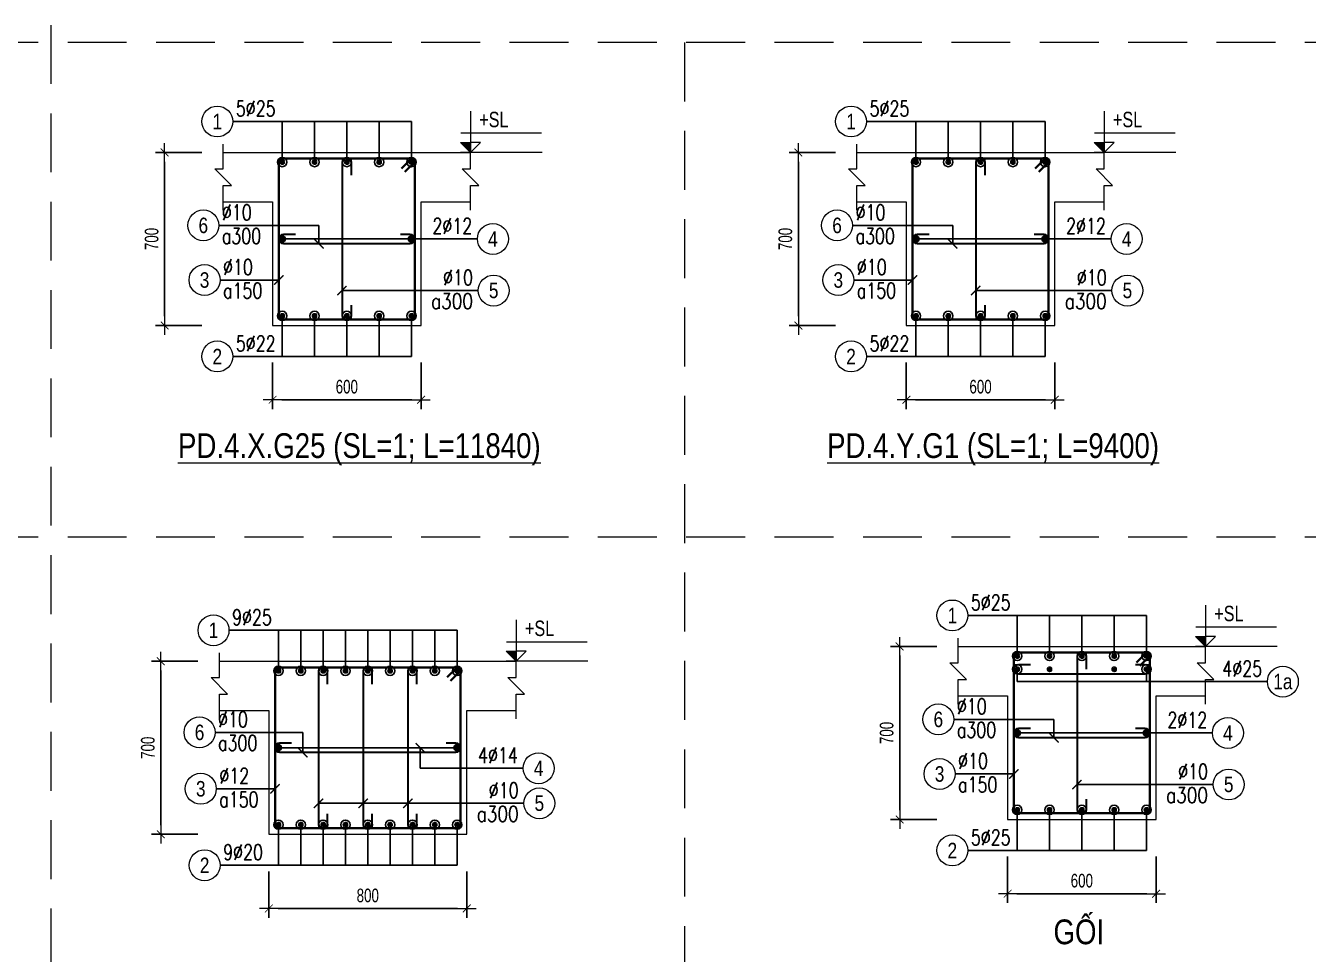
# Model space of a CAD drawing. Header units: millimetres. Extents: x 0 to 264070, y -218202 to 27271.
# Drawn here: x 230135 to 235320, y -211888 to -208133 of the extents above; entities that cross this region are included whole.
import ezdxf
from ezdxf.enums import TextEntityAlignment as Align

# ---------------------------------------------------------------- set-up
doc = ezdxf.new("R2010")
doc.units = ezdxf.units.MM
doc.header["$PDMODE"] = 3
doc.linetypes.add('HIDDEN2', pattern=[4.7625, 3.175, -1.5875])
doc.layers.get('0').update_dxf_attribs({"lineweight": 20})
doc.layers.get('Defpoints').update_dxf_attribs({"color": 151, "lineweight": 9})
for name, color, linetype, lineweight in [('NDC_S_ANNO', 7, 'Continuous', 20), ('NDC_S_CONTINUOUS', 3, 'Continuous', 20), ('NDC_S_DIM', 1, 'Continuous', 15), ('NDC_S_HIDDEN', 8, 'HIDDEN2', 13), ('NDC_S_REBAR', 4, 'Continuous', 35), ('NDC_S_STIRRUP', 4, 'Continuous', 40), ('NDC_S_TEXT SYMBOL', 7, 'Continuous', 20), ('NDC_S_THIN LINE', 8, 'Continuous', 9), ('NDC_S_VN TEXT', 7, 'Continuous', 20)]:
    doc.layers.add(name, color=color, linetype=linetype, lineweight=lineweight)
doc.styles.add('ARIAL', font='arial.ttf', dxfattribs={"width": 0.8})
doc.styles.add('NDC_ANNO', font='', dxfattribs={"width": 0.8})
doc.styles.add('NDC_DIM', font='', dxfattribs={"width": 0.75})
doc.styles.add('NDC_EN TXT', font='romans.shx', dxfattribs={"width": 0.8})
doc.styles.get('NDC_ANNO').set_extended_font_data('Dotum')
doc.styles.get('NDC_DIM').set_extended_font_data('Dotum')
doc.dimstyles.new('NDC_dim_25', dxfattribs={"dimscale": 25, "dimtxt": 2.2, "dimasz": 1.5, "dimexe": 1.5, "dimexo": 2.5, "dimgap": 1, "dimtad": 1, "dimdec": 0, "dimzin": 0, "dimdsep": 46, "dimtxsty": 'NDC_DIM', "dimblk": 'DIMMARK', "dimcen": 0.09, "dimdle": 1.2, "dimclrd": 1, "dimclre": 1, "dimclrt": 3, "dimadec": 0, "dimazin": 0, "dimtfac": 1, "dimtdec": 0, "dimtix": 1, "dimtofl": 0, "dimtmove": 0, "dimatfit": 3, "dimfxl": 6, "dimfxlon": 1, "dimtolj": 1, "dimtzin": 0, "dimarcsym": 0})

# ---------------------------------------------------------------- blocks, each defined once
blk = doc.blocks.new('kata_block_TD')
at = {"color": 6, "linetype": 'ByBlock', "lineweight": -2, "style": 'ARIAL', "width": 0.8}
blk.add_attdef('SECTDET2', text='', height=5, dxfattribs=at).set_placement((0, 7.97), align=Align.CENTER)
at = {"color": 0, "linetype": 'ByBlock', "lineweight": -2, "style": 'ARIAL', "width": 0.8}
blk.add_attdef('SECTDET1', text='', height=5, dxfattribs=at).set_placement((0, 1.47), align=Align.CENTER)
at = {"color": 3, "lineweight": 25, "style": 'ARIAL', "width": 0.8}
blk.add_attdef('SSCALE', text='', height=2.5, dxfattribs=at).set_placement((0, -4), align=Align.CENTER)
blk = doc.blocks.new('kata_block_CT')
at = {"layer": 'NDC_S_ANNO'}
blk.add_hatch(color=3, dxfattribs=at).paths.add_polyline_path([(0, 1.6), (-1.61, 1.6), (0, 0)])
at = {"layer": 'NDC_S_ANNO', "ltscale": 50}
h = blk.add_hatch(dxfattribs=at)
h.set_pattern_fill('ANSI31', color=256, scale=1.406, style=0)
h.paths.add_polyline_path([(0, 1.6), (0, 0), (1.61, 1.6)])
for p, q in [((-1.59, 3.14), (11.47, 3.14)), ((11.56, 0), (-1.64, 0))]:
    blk.add_line(p, q, dxfattribs=at)
for points in [[(0, 6.69), (0, 0)], [(0, 0), (-1.61, 1.6), (0, 1.6)], [(0, 0), (1.61, 1.6), (0, 1.6)]]:
    blk.add_lwpolyline(points, dxfattribs=at)
at = {"layer": 'NDC_S_ANNO', "color": 8, "ltscale": 50}
blk.add_lwpolyline([(0, 0), (-1.61, 1.6), (0, 1.6)], dxfattribs=at)
at = {"layer": 'NDC_S_TEXT SYMBOL', "color": 3, "style": 'NDC_ANNO', "width": 0.8}
blk.add_attdef('CT', (1.41, 4.07), '', height=2.5, dxfattribs=at)
blk = doc.blocks.new('DIMMARK')
at = {"layer": 'NDC_S_DIM', "color": 1}
blk.add_line((-1.5, 0), (1, 0), dxfattribs=at)
at = {"layer": 'NDC_S_DIM', "color": 2, "const_width": 0.1}
blk.add_lwpolyline([(-0.42, -0.42), (0.42, 0.42)], dxfattribs=at)
blk = doc.blocks.new('*D743')
at = {"layer": 'Defpoints', "color": 0, "transparency": 16777216}
for p in [(231133.5, -209346), (231733.5, -209346), (231733.5, -209646)]:
    blk.add_point(p, dxfattribs=at)
at = {"layer": 'NDC_S_DIM', "color": 1, "lineweight": -2, "transparency": 16777216}
for p, q in [((231133.5, -209496), (231133.5, -209683.5)), ((231733.5, -209496), (231733.5, -209683.5)), ((231171, -209646), (231696, -209646))]:
    blk.add_line(p, q, dxfattribs=at)
at = {"layer": 'NDC_S_DIM', "color": 1, "lineweight": -2, "transparency": 16777216, "xscale": 37.5, "yscale": 37.5, "zscale": 37.5, "rotation": 180}
blk.add_blockref('DIMMARK', (231133.5, -209646), dxfattribs=at)
at = {"layer": 'NDC_S_DIM', "color": 1, "lineweight": -2, "transparency": 16777216, "xscale": 37.5, "yscale": 37.5, "zscale": 37.5}
blk.add_blockref('DIMMARK', (231733.5, -209646), dxfattribs=at)
at = {"layer": 'NDC_S_DIM', "color": 3, "transparency": 16777216, "insert": (231433.5, -209593.5), "char_height": 55, "attachment_point": 5, "style": 'NDC_DIM'}
blk.add_mtext('\\A1;600', dxfattribs=at)
blk = doc.blocks.new('*D744')
at = {"layer": 'Defpoints', "color": 0, "transparency": 16777216}
for p in [(231203.2, -208646), (230697.2, -209346), (231203.2, -209346)]:
    blk.add_point(p, dxfattribs=at)
at = {"layer": 'NDC_S_DIM', "color": 1, "lineweight": -2, "transparency": 16777216}
for p, q in [((230847.2, -208646), (230659.7, -208646)), ((230697.2, -208683.5), (230697.2, -209308.5)), ((230847.2, -209346), (230659.7, -209346))]:
    blk.add_line(p, q, dxfattribs=at)
at = {"layer": 'NDC_S_DIM', "color": 1, "lineweight": -2, "transparency": 16777216, "xscale": 37.5, "yscale": 37.5, "zscale": 37.5}
for p, rotation in [((230697.2, -208646), 90), ((230697.2, -209346), 270)]:
    blk.add_blockref('DIMMARK', p, dxfattribs=dict(at, rotation=rotation))
at = {"layer": 'NDC_S_DIM', "color": 3, "transparency": 16777216, "insert": (230644.7, -208996), "char_height": 55, "attachment_point": 5, "rotation": 90, "style": 'NDC_DIM'}
blk.add_mtext('\\A1;700', dxfattribs=at)
blk = doc.blocks.new('kata_block_THEP')
at = {"layer": 'NDC_S_REBAR', "color": 0}
for p, q in [((-0.5, 0), (0.5, 0)), ((-0.35, 0.35), (0.35, -0.35)), ((0.35, 0.35), (-0.35, -0.35)), ((0, 0.5), (0, -0.5))]:
    blk.add_line(p, q, dxfattribs=at)
at = {"layer": 'NDC_S_REBAR', "color": 0, "const_width": 0.0833}
blk.add_lwpolyline([(-0.5, 0, 1), (0.5, 0, 1), (-0.5, 0, 1)], format="xyb", dxfattribs=at)
blk = doc.blocks.new('*U240')
blk.add_circle((-2.5, 0), 2.5)
at = {"layer": 'NDC_S_VN TEXT', "color": 3, "style": 'NDC_EN TXT', "width": 0.75}
blk.add_attdef('DK1', (0.5, 0.85), '', height=2.5, dxfattribs=at)
at = {"layer": 'NDC_S_VN TEXT', "color": 7, "style": 'ARIAL', "width": 0.8}
blk.add_attdef('SH2', text='', height=2.5, dxfattribs=at).set_placement((-2.5, 0), align=Align.MIDDLE)
blk = doc.blocks.new('*U241')
blk.add_circle((-2.5, 0), 2.5)
at = {"layer": 'NDC_S_VN TEXT', "color": 3, "style": 'NDC_EN TXT', "width": 0.75}
for tag, p in [('DK1', (0.5, 0.85)), ('KC1', (0.5, -2.97))]:
    blk.add_attdef(tag, p, '', height=2.5, dxfattribs=at)
at = {"layer": 'NDC_S_VN TEXT', "color": 7, "style": 'ARIAL', "width": 0.8}
blk.add_attdef('SH2', text='', height=2.5, dxfattribs=at).set_placement((-2.5, 0), align=Align.MIDDLE)
blk = doc.blocks.new('*U239')
blk.add_circle((2.5, 0), 2.5)
at = {"layer": 'NDC_S_VN TEXT', "color": 3, "style": 'NDC_EN TXT', "width": 0.75}
blk.add_attdef('DK2', text='', height=2.5, dxfattribs=at).set_placement((-0.85, 0.85), align=Align.RIGHT)
at = {"layer": 'NDC_S_VN TEXT', "color": 7, "style": 'ARIAL', "width": 0.8}
blk.add_attdef('SH3', text='', height=2.5, dxfattribs=at).set_placement((2.5, 0), align=Align.MIDDLE)
blk = doc.blocks.new('*U321')
blk.add_circle((2.5, 0), 2.5)
at = {"layer": 'NDC_S_VN TEXT', "color": 3, "style": 'NDC_EN TXT'}
for tag, width, p in [('DK2', 0.75, (-0.85, 0.85)), ('KC2', 0.8, (-0.85, -2.97))]:
    blk.add_attdef(tag, text='', height=2.5, dxfattribs=dict(at, width=width)).set_placement(p, align=Align.RIGHT)
at = {"layer": 'NDC_S_VN TEXT', "color": 7, "style": 'ARIAL', "width": 0.8}
blk.add_attdef('SH3', text='', height=2.5, dxfattribs=at).set_placement((2.5, 0), align=Align.MIDDLE)
blk = doc.blocks.new('*D745')
at = {"layer": 'Defpoints', "color": 0, "transparency": 16777216}
for p in [(233695, -209346), (234295, -209346), (234295, -209646)]:
    blk.add_point(p, dxfattribs=at)
at = {"layer": 'NDC_S_DIM', "color": 1, "lineweight": -2, "transparency": 16777216}
for p, q in [((233695, -209496), (233695, -209683.5)), ((234295, -209496), (234295, -209683.5)), ((233732.5, -209646), (234257.5, -209646))]:
    blk.add_line(p, q, dxfattribs=at)
at = {"layer": 'NDC_S_DIM', "color": 1, "lineweight": -2, "transparency": 16777216, "xscale": 37.5, "yscale": 37.5, "zscale": 37.5, "rotation": 180}
blk.add_blockref('DIMMARK', (233695, -209646), dxfattribs=at)
at = {"layer": 'NDC_S_DIM', "color": 1, "lineweight": -2, "transparency": 16777216, "xscale": 37.5, "yscale": 37.5, "zscale": 37.5}
blk.add_blockref('DIMMARK', (234295, -209646), dxfattribs=at)
at = {"layer": 'NDC_S_DIM', "color": 3, "transparency": 16777216, "insert": (233995, -209593.5), "char_height": 55, "attachment_point": 5, "style": 'NDC_DIM'}
blk.add_mtext('\\A1;600', dxfattribs=at)
blk = doc.blocks.new('*D746')
at = {"layer": 'Defpoints', "color": 0, "transparency": 16777216}
for p in [(233764.7, -208646), (233258.7, -209346), (233764.7, -209346)]:
    blk.add_point(p, dxfattribs=at)
at = {"layer": 'NDC_S_DIM', "color": 1, "lineweight": -2, "transparency": 16777216}
for p, q in [((233408.7, -208646), (233221.2, -208646)), ((233258.7, -208683.5), (233258.7, -209308.5)), ((233408.7, -209346), (233221.2, -209346))]:
    blk.add_line(p, q, dxfattribs=at)
at = {"layer": 'NDC_S_DIM', "color": 1, "lineweight": -2, "transparency": 16777216, "xscale": 37.5, "yscale": 37.5, "zscale": 37.5}
for p, rotation in [((233258.7, -208646), 90), ((233258.7, -209346), 270)]:
    blk.add_blockref('DIMMARK', p, dxfattribs=dict(at, rotation=rotation))
at = {"layer": 'NDC_S_DIM', "color": 3, "transparency": 16777216, "insert": (233206.2, -208996), "char_height": 55, "attachment_point": 5, "rotation": 90, "style": 'NDC_DIM'}
blk.add_mtext('\\A1;700', dxfattribs=at)
blk = doc.blocks.new('*D796')
at = {"layer": 'Defpoints', "color": 0, "transparency": 16777216}
for p in [(231118.2, -211403.1), (231918.2, -211403.1), (231918.2, -211703.1)]:
    blk.add_point(p, dxfattribs=at)
at = {"layer": 'NDC_S_DIM', "color": 1, "lineweight": -2, "transparency": 16777216}
for p, q in [((231118.2, -211553.1), (231118.2, -211740.6)), ((231918.2, -211553.1), (231918.2, -211740.6)), ((231155.7, -211703.1), (231880.7, -211703.1))]:
    blk.add_line(p, q, dxfattribs=at)
at = {"layer": 'NDC_S_DIM', "color": 1, "lineweight": -2, "transparency": 16777216, "xscale": 37.5, "yscale": 37.5, "zscale": 37.5, "rotation": 180}
blk.add_blockref('DIMMARK', (231118.2, -211703.1), dxfattribs=at)
at = {"layer": 'NDC_S_DIM', "color": 1, "lineweight": -2, "transparency": 16777216, "xscale": 37.5, "yscale": 37.5, "zscale": 37.5}
blk.add_blockref('DIMMARK', (231918.2, -211703.1), dxfattribs=at)
at = {"layer": 'NDC_S_DIM', "color": 3, "transparency": 16777216, "insert": (231518.2, -211650.6), "char_height": 55, "attachment_point": 5, "style": 'NDC_DIM'}
blk.add_mtext('\\A1;800', dxfattribs=at)
blk = doc.blocks.new('*D797')
at = {"layer": 'Defpoints', "color": 0, "transparency": 16777216}
for p in [(231187.8, -210703.1), (230681.8, -211403.1), (231187.8, -211403.1)]:
    blk.add_point(p, dxfattribs=at)
at = {"layer": 'NDC_S_DIM', "color": 1, "lineweight": -2, "transparency": 16777216}
for p, q in [((230831.8, -210703.1), (230644.3, -210703.1)), ((230681.8, -210740.6), (230681.8, -211365.6)), ((230831.8, -211403.1), (230644.3, -211403.1))]:
    blk.add_line(p, q, dxfattribs=at)
at = {"layer": 'NDC_S_DIM', "color": 1, "lineweight": -2, "transparency": 16777216, "xscale": 37.5, "yscale": 37.5, "zscale": 37.5}
for p, rotation in [((230681.8, -210703.1), 90), ((230681.8, -211403.1), 270)]:
    blk.add_blockref('DIMMARK', p, dxfattribs=dict(at, rotation=rotation))
at = {"layer": 'NDC_S_DIM', "color": 3, "transparency": 16777216, "insert": (230629.3, -211053.1), "char_height": 55, "attachment_point": 5, "rotation": 90, "style": 'NDC_DIM'}
blk.add_mtext('\\A1;700', dxfattribs=at)
blk = doc.blocks.new('*D798')
at = {"layer": 'Defpoints', "color": 0, "transparency": 16777216}
for p in [(234104.4, -211343.2), (234704.4, -211343.2), (234704.4, -211643.2)]:
    blk.add_point(p, dxfattribs=at)
at = {"layer": 'NDC_S_DIM', "color": 1, "lineweight": -2, "transparency": 16777216}
for p, q in [((234104.4, -211493.2), (234104.4, -211680.7)), ((234704.4, -211493.2), (234704.4, -211680.7)), ((234141.9, -211643.2), (234666.9, -211643.2))]:
    blk.add_line(p, q, dxfattribs=at)
at = {"layer": 'NDC_S_DIM', "color": 1, "lineweight": -2, "transparency": 16777216, "xscale": 37.5, "yscale": 37.5, "zscale": 37.5, "rotation": 180}
blk.add_blockref('DIMMARK', (234104.4, -211643.2), dxfattribs=at)
at = {"layer": 'NDC_S_DIM', "color": 1, "lineweight": -2, "transparency": 16777216, "xscale": 37.5, "yscale": 37.5, "zscale": 37.5}
blk.add_blockref('DIMMARK', (234704.4, -211643.2), dxfattribs=at)
at = {"layer": 'NDC_S_DIM', "color": 3, "transparency": 16777216, "insert": (234404.4, -211590.7), "char_height": 55, "attachment_point": 5, "style": 'NDC_DIM'}
blk.add_mtext('\\A1;600', dxfattribs=at)
blk = doc.blocks.new('*D799')
at = {"layer": 'Defpoints', "color": 0, "transparency": 16777216}
for p in [(234174.1, -210643.2), (233668.1, -211343.2), (234174.1, -211343.2)]:
    blk.add_point(p, dxfattribs=at)
at = {"layer": 'NDC_S_DIM', "color": 1, "lineweight": -2, "transparency": 16777216}
for p, q in [((233818.1, -210643.2), (233630.6, -210643.2)), ((233668.1, -210680.7), (233668.1, -211305.7)), ((233818.1, -211343.2), (233630.6, -211343.2))]:
    blk.add_line(p, q, dxfattribs=at)
at = {"layer": 'NDC_S_DIM', "color": 1, "lineweight": -2, "transparency": 16777216, "xscale": 37.5, "yscale": 37.5, "zscale": 37.5}
for p, rotation in [((233668.1, -210643.2), 90), ((233668.1, -211343.2), 270)]:
    blk.add_blockref('DIMMARK', p, dxfattribs=dict(at, rotation=rotation))
at = {"layer": 'NDC_S_DIM', "color": 3, "transparency": 16777216, "insert": (233615.6, -210993.2), "char_height": 55, "attachment_point": 5, "rotation": 90, "style": 'NDC_DIM'}
blk.add_mtext('\\A1;700', dxfattribs=at)

msp = doc.modelspace()

# ---------------------------------------------------------------- linework, layer by layer
at = {"layer": 'NDC_S_CONTINUOUS'}
for points in [[(230933.5, -208646), (231133.5, -208646), (231133.5, -208646), (231733.5, -208646), (231733.5, -208646), (231933.5, -208646)], [(233495, -208646), (233695, -208646), (233695, -208646), (234295, -208646), (234295, -208646), (234495, -208646)], [(230933.5, -208846), (231133.5, -208846), (231133.5, -209346), (231733.5, -209346), (231733.5, -208846), (231933.5, -208846)], [(233495, -208846), (233695, -208846), (233695, -209346), (234295, -209346), (234295, -208846), (234495, -208846)], [(233904.4, -210643.2), (234104.4, -210643.2), (234104.4, -210643.2), (234704.4, -210643.2), (234704.4, -210643.2), (234904.4, -210643.2)], [(230918.2, -210703.1), (231118.2, -210703.1), (231118.2, -210703.1), (231918.2, -210703.1), (231918.2, -210703.1), (232118.2, -210703.1)], [(233904.4, -210843.2), (234104.4, -210843.2), (234104.4, -211343.2), (234704.4, -211343.2), (234704.4, -210843.2), (234904.4, -210843.2)], [(230918.2, -210903.1), (231118.2, -210903.1), (231118.2, -211403.1), (231918.2, -211403.1), (231918.2, -210903.1), (232118.2, -210903.1)]]:
    msp.add_lwpolyline(points, dxfattribs=at)
at = {"layer": 'NDC_S_DIM'}
for centre in [(234143.4, -210735.7), (234665.4, -210735.7)]:
    msp.add_circle(centre, 18.8, dxfattribs=at)
at = {"layer": 'NDC_S_HIDDEN', "ltscale": 75}
for p, q in [((230237.4, -204202), (230237.4, -218202)), ((243045, -208202), (225114.4, -208202)), ((232798.9, -208202), (232798.9, -214202)), ((243045, -210202), (225114.4, -210202))]:
    msp.add_line(p, q, dxfattribs=at)
at = {"layer": 'NDC_S_REBAR'}
for points in [[(231451.9, -208738.4), (231451.9, -208689.5, 1), (231415, -208689.5), (231415, -209302.6, 1), (231451.9, -209302.6), (231451.9, -209263.3, -0.414214)], [(234013.4, -208738.4), (234013.4, -208689.5, 1), (233976.5, -208689.5), (233976.5, -209302.6, 1), (234013.4, -209302.6), (234013.4, -209263.3, -0.414214)], [(231225.9, -208977.6), (231177, -208977.6, 1), (231177, -209014.5), (231690.1, -209014.5, 1), (231690.1, -208977.6), (231650.8, -208977.6, -0.414214)], [(233787.4, -208977.6), (233738.5, -208977.6, 1), (233738.5, -209014.5), (234251.6, -209014.5, 1), (234251.6, -208977.6), (234212.3, -208977.6, -0.414214)], [(234422.8, -210735.6), (234422.8, -210686.6, 1), (234385.9, -210686.6), (234385.9, -211299.8, 1), (234422.8, -211299.8), (234422.8, -211260.5, -0.414214)], [(231356, -210795.4), (231356, -210746.5, 1), (231319.1, -210746.5), (231319.1, -211359.6, 1), (231356, -211359.6), (231356, -211320.4, -0.414214)], [(231536.5, -210795.4), (231536.5, -210746.5, 1), (231499.6, -210746.5), (231499.6, -211359.6, 1), (231536.5, -211359.6), (231536.5, -211320.4, -0.414214)], [(231717, -210795.4), (231717, -210746.5, 1), (231680.1, -210746.5), (231680.1, -211359.6, 1), (231717, -211359.6), (231717, -211320.4, -0.414214)], [(234196.8, -210717.3), (234147.9, -210717.3, 1), (234147.9, -210754.1), (234661, -210754.1, 1), (234661, -210717.3), (234621.7, -210717.3, -0.414214)], [(234196.8, -210974.8), (234147.9, -210974.8, 1), (234147.9, -211011.6), (234661, -211011.6, 1), (234661, -210974.8), (234621.7, -210974.8, -0.414214)], [(231210.5, -211034.6), (231161.6, -211034.6, 1), (231161.6, -211071.5), (231874.7, -211071.5, 1), (231874.7, -211034.6), (231835.5, -211034.6, -0.414214)]]:
    msp.add_lwpolyline(points, format="xyb", dxfattribs=at)
at = {"layer": 'NDC_S_STIRRUP'}
for points in [[(231654.5, -208711), (231694.5, -208671, -0.414214), (231708.5, -208685), (231708.5, -209307, -0.414214), (231694.5, -209321), (231172.5, -209321, -0.414214), (231158.5, -209307), (231158.5, -208685, -0.414214), (231172.5, -208671), (231694.5, -208671, -0.414214), (231708.5, -208685), (231668.5, -208725)], [(234216, -208711), (234256, -208671, -0.414214), (234270, -208685), (234270, -209307, -0.414214), (234256, -209321), (233734, -209321, -0.414214), (233720, -209307), (233720, -208685, -0.414214), (233734, -208671), (234256, -208671, -0.414214), (234270, -208685), (234230, -208725)], [(234625.4, -210708.2), (234665.4, -210668.2, -0.414214), (234679.4, -210682.2), (234679.4, -211304.2, -0.414214), (234665.4, -211318.2), (234143.4, -211318.2, -0.414214), (234129.4, -211304.2), (234129.4, -210682.2, -0.414214), (234143.4, -210668.2), (234665.4, -210668.2, -0.414214), (234679.4, -210682.2), (234639.4, -210722.2)], [(231839.2, -210768.1), (231879.2, -210728.1, -0.414214), (231893.2, -210742.1), (231893.2, -211364.1, -0.414214), (231879.2, -211378.1), (231157.2, -211378.1, -0.414214), (231143.2, -211364.1), (231143.2, -210742.1, -0.414214), (231157.2, -210728.1), (231879.2, -210728.1, -0.414214), (231893.2, -210742.1), (231853.2, -210782.1)]]:
    msp.add_lwpolyline(points, format="xyb", dxfattribs=at)
at = {"layer": 'NDC_S_THIN LINE'}
for points in [[(230933.5, -208879.4), (230933.5, -208779.4), (230966.9, -208779.4), (230900.2, -208712.7), (230933.5, -208712.7), (230933.5, -208612.7)], [(231933.5, -208879.4), (231933.5, -208779.4), (231966.9, -208779.4), (231900.2, -208712.7), (231933.5, -208712.7), (231933.5, -208612.7)], [(233495, -208879.4), (233495, -208779.4), (233528.4, -208779.4), (233461.7, -208712.7), (233495, -208712.7), (233495, -208612.7)], [(234495, -208879.4), (234495, -208779.4), (234528.4, -208779.4), (234461.7, -208712.7), (234495, -208712.7), (234495, -208612.7)], [(233904.4, -210876.6), (233904.4, -210776.6), (233937.8, -210776.6), (233871.1, -210709.9), (233904.4, -210709.9), (233904.4, -210609.9)], [(234904.4, -210876.6), (234904.4, -210776.6), (234937.8, -210776.6), (234871.1, -210709.9), (234904.4, -210709.9), (234904.4, -210609.9)], [(230918.2, -210936.4), (230918.2, -210836.4), (230951.5, -210836.4), (230884.8, -210769.7), (230918.2, -210769.7), (230918.2, -210669.7)], [(232118.2, -210936.4), (232118.2, -210836.4), (232151.5, -210836.4), (232084.8, -210769.7), (232118.2, -210769.7), (232118.2, -210669.7)]]:
    msp.add_lwpolyline(points, dxfattribs=at)

# ---------------------------------------------------------------- block references
at = {"layer": 'NDC_S_REBAR', "color": 3, "xscale": 22, "yscale": 22, "zscale": 22}
for p in [(231172.5, -208685), (233734, -208685), (231172.5, -208996), (233734, -208996), (231172.5, -209307), (233734, -209307)]:
    msp.add_blockref('kata_block_THEP', p, dxfattribs=at)
at = {"layer": 'NDC_S_REBAR', "xscale": 22, "yscale": 22, "zscale": 22}
for p in [(231303, -208685), (231433.5, -208685), (231564, -208685), (231694.5, -208685), (233864.5, -208685), (233995, -208685), (234125.5, -208685), (234256, -208685), (231694.5, -208996), (234256, -208996), (231303, -209307), (231433.5, -209307), (231564, -209307), (231694.5, -209307), (233864.5, -209307), (233995, -209307), (234125.5, -209307), (234256, -209307), (234143.4, -210682.2), (234273.9, -210682.2), (234404.4, -210682.2), (234534.9, -210682.2), (234665.4, -210682.2), (231157.2, -210742.1), (231247.4, -210742.1), (231337.7, -210742.1), (231427.9, -210742.1), (231518.2, -210742.1), (231608.4, -210742.1), (231698.7, -210742.1), (231788.9, -210742.1), (231879.2, -210742.1), (234143.4, -210735.7), (234273.9, -210735.7), (234534.9, -210735.7), (234665.4, -210735.7), (234143.4, -210993.2), (234665.4, -210993.2), (231157.2, -211053.1), (231879.2, -211053.1), (234143.4, -211304.2), (234273.9, -211304.2), (234404.4, -211304.2), (234534.9, -211304.2), (234665.4, -211304.2), (231157.2, -211364.1), (231247.4, -211364.1), (231337.7, -211364.1), (231427.9, -211364.1), (231518.2, -211364.1), (231608.4, -211364.1), (231698.7, -211364.1), (231788.9, -211364.1), (231879.2, -211364.1)]:
    msp.add_blockref('kata_block_THEP', p, dxfattribs=at)
at = {"layer": 'NDC_S_THIN LINE', "xscale": 25, "yscale": 25, "zscale": 25}
for name, p, values in [('*U240', (230972.5, -208521), {'SH2': '1', 'DK1': '5%%c25'}), ('*U240', (233534, -208521), {'SH2': '1', 'DK1': '5%%c25'}), ('*U241', (230916, -208941), {'SH2': '6', 'DK1': '%%c10', 'KC1': 'a300'}), ('*U241', (233477.5, -208941), {'SH2': '6', 'DK1': '%%c10', 'KC1': 'a300'}), ('*U239', (231961.4, -208996), {'SH3': '4', 'DK2': '2%%c12'}), ('*U239', (234522.9, -208996), {'SH3': '4', 'DK2': '2%%c12'}), ('*U241', (230921, -209161.9), {'SH2': '3', 'DK1': '%%c10', 'KC1': 'a150'}), ('*U241', (233482.5, -209161.9), {'SH2': '3', 'DK1': '%%c10', 'KC1': 'a150'}), ('*U321', (231964.6, -209204.5), {'SH3': '5', 'DK2': '%%c10', 'KC2': 'a300'}), ('*U321', (234526.1, -209204.5), {'SH3': '5', 'DK2': '%%c10', 'KC2': 'a300'}), ('*U240', (230972.5, -209471), {'SH2': '2', 'DK1': '5%%c22'}), ('*U240', (233534, -209471), {'SH2': '2', 'DK1': '5%%c22'}), ('*U240', (233943.4, -210518.2), {'SH2': '1', 'DK1': '5%%c25'}), ('*U240', (230957.2, -210578.1), {'SH2': '1', 'DK1': '9%%c25'}), ('*U239', (235154.4, -210785.7), {'SH3': '1a', 'DK2': '4%%c25'}), ('*U241', (233886.9, -210938.2), {'SH2': '6', 'DK1': '%%c10', 'KC1': 'a300'}), ('*U241', (230900.7, -210990.8), {'SH2': '6', 'DK1': '%%c10', 'KC1': 'a300'}), ('*U239', (234932.3, -210993.2), {'SH3': '4', 'DK2': '2%%c12'}), ('*U239', (232146.1, -211136), {'SH3': '4', 'DK2': '4%%c14'}), ('*U241', (233891.9, -211159), {'SH2': '3', 'DK1': '%%c10', 'KC1': 'a150'}), ('*U241', (230905.7, -211218.9), {'SH2': '3', 'DK1': '%%c12', 'KC1': 'a150'}), ('*U321', (234935.5, -211201.7), {'SH3': '5', 'DK2': '%%c10', 'KC2': 'a300'}), ('*U321', (232149.2, -211277.7), {'SH3': '5', 'DK2': '%%c10', 'KC2': 'a300'}), ('*U240', (233943.4, -211468.2), {'SH2': '2', 'DK1': '5%%c25'}), ('*U240', (230921.3, -211528.1), {'SH2': '2', 'DK1': '9%%c20'})]:
    msp.add_blockref(name, p, dxfattribs=at).add_auto_attribs(values)
at = {"layer": 'NDC_S_VN TEXT', "xscale": 25, "yscale": 25, "zscale": 25}
for p in [(231933.5, -208646), (234495, -208646), (234904.4, -210643.2), (232118.2, -210703.1)]:
    msp.add_blockref('kata_block_CT', p, dxfattribs=at).add_auto_attribs({'CT': '+SL'})
at = {"layer": 'NDC_S_VN TEXT'}
ref = msp.add_blockref('kata_block_TD', (231484.1, -209910.9), dxfattribs=dict(at, xscale=20, yscale=20, zscale=20))
ref.add_attrib('SECTDET1', '%%uPD.4.X.G25 (SL=1; L=11840)', dxfattribs={"layer": '0', "color": 0, "linetype": 'ByBlock', "lineweight": -2, "height": 100, "style": 'ARIAL', "width": 0.8}).set_placement((231484.1, -209881.5), align=Align.CENTER)
ref = msp.add_blockref('kata_block_TD', (234045.6, -209910.9), dxfattribs=dict(at, xscale=20, yscale=20, zscale=20))
ref.add_attrib('SECTDET1', '%%uPD.4.Y.G1 (SL=1; L=9400)', dxfattribs={"layer": '0', "color": 0, "linetype": 'ByBlock', "lineweight": -2, "height": 100, "style": 'ARIAL', "width": 0.8}).set_placement((234045.6, -209881.5), align=Align.CENTER)
ref = msp.add_blockref('kata_block_TD', (234392.2, -211876.9), dxfattribs=dict(at, xscale=20, yscale=20, zscale=20))
ref.add_attrib('SECTDET1', 'GỐI', dxfattribs={"layer": '0', "color": 0, "linetype": 'ByBlock', "lineweight": -2, "height": 100, "style": 'ARIAL', "width": 0.8}).set_placement((234392.2, -211847.4), align=Align.CENTER)

# ---------------------------------------------------------------- dimensions: what is measured, and where the dimension line sits
at = {"layer": 'NDC_S_DIM'}
for base, p1, p2, picture, middle in [((230697.2, -209346), (231203.2, -208646), (231203.2, -209346), '*D744', (230644.7, -208996)), ((233258.7, -209346), (233764.7, -208646), (233764.7, -209346), '*D746', (233206.2, -208996)), ((233668.1, -211343.2), (234174.1, -210643.2), (234174.1, -211343.2), '*D799', (233615.6, -210993.2)), ((230681.8, -211403.1), (231187.8, -210703.1), (231187.8, -211403.1), '*D797', (230629.3, -211053.1))]:
    dim = msp.add_linear_dim(base=base, p1=p1, p2=p2, angle=270, dimstyle='NDC_dim_25', dxfattribs=at)
    dim.commit()
    dim.dimension.update_dxf_attribs({"geometry": picture, "text_midpoint": middle})
for base, p1, p2, picture, middle in [((231733.5, -209646), (231133.5, -209346), (231733.5, -209346), '*D743', (231433.5, -209593.5)), ((234295, -209646), (233695, -209346), (234295, -209346), '*D745', (233995, -209593.5)), ((234704.4, -211643.2), (234104.4, -211343.2), (234704.4, -211343.2), '*D798', (234404.4, -211590.7)), ((231918.2, -211703.1), (231118.2, -211403.1), (231918.2, -211403.1), '*D796', (231518.2, -211650.6))]:
    dim = msp.add_linear_dim(base=base, p1=p1, p2=p2, dimstyle='NDC_dim_25', dxfattribs=at)
    dim.commit()
    dim.dimension.update_dxf_attribs({"geometry": picture, "text_midpoint": middle})

# ---------------------------------------------------------------- leaders
at = {"layer": 'NDC_S_THIN LINE'}
for points, override in [([(231172.5, -208685), (231172.5, -208521), (230972.5, -208521)], {"dimldrblk": 'DotBlank'}), ([(231303, -208685), (231303, -208521), (230972.5, -208521)], {"dimldrblk": 'DotBlank'}), ([(231433.5, -208685), (231433.5, -208521), (230972.5, -208521)], {"dimldrblk": 'DotBlank'}), ([(231564, -208685), (231564, -208521), (230972.5, -208521)], {"dimldrblk": 'DotBlank'}), ([(231694.5, -208685), (231694.5, -208521), (230972.5, -208521)], {"dimldrblk": 'DotBlank'}), ([(233734, -208685), (233734, -208521), (233534, -208521)], {"dimldrblk": 'DotBlank'}), ([(233864.5, -208685), (233864.5, -208521), (233534, -208521)], {"dimldrblk": 'DotBlank'}), ([(233995, -208685), (233995, -208521), (233534, -208521)], {"dimldrblk": 'DotBlank'}), ([(234125.5, -208685), (234125.5, -208521), (233534, -208521)], {"dimldrblk": 'DotBlank'}), ([(234256, -208685), (234256, -208521), (233534, -208521)], {"dimldrblk": 'DotBlank'}), ([(231320.9, -209016), (231320.9, -208941), (230916, -208941)], {"dimldrblk": 'ArchTick'}), ([(231172.5, -208996), (231700.5, -208996)], {"dimasz": 1, "dimldrblk": 'DotBlank'}), ([(231694.5, -208996), (231172.5, -208996)], {"dimasz": 1, "dimldrblk": 'DotBlank'}), ([(233882.4, -209016), (233882.4, -208941), (233477.5, -208941)], {"dimldrblk": 'ArchTick'}), ([(233734, -208996), (234262, -208996)], {"dimasz": 1, "dimldrblk": 'DotBlank'}), ([(234256, -208996), (233734, -208996)], {"dimasz": 1, "dimldrblk": 'DotBlank'}), ([(231694.5, -208996), (231961.4, -208996)], {"dimldrblk": 'DotSmall'}), ([(234256, -208996), (234522.9, -208996)], {"dimldrblk": 'DotSmall'}), ([(231158.5, -209161.9), (230921, -209161.9)], {"dimldrblk": 'ArchTick'}), ([(233720, -209161.9), (233482.5, -209161.9)], {"dimldrblk": 'ArchTick'}), ([(231413.5, -209204.5), (231964.6, -209204.5)], {"dimldrblk": 'ArchTick'}), ([(233975, -209204.5), (234526.1, -209204.5)], {"dimldrblk": 'ArchTick'}), ([(231172.5, -209307), (231172.5, -209471), (230972.5, -209471)], {"dimldrblk": 'DotBlank'}), ([(231303, -209307), (231303, -209471), (230972.5, -209471)], {"dimldrblk": 'DotBlank'}), ([(231433.5, -209307), (231433.5, -209471), (230972.5, -209471)], {"dimldrblk": 'DotBlank'}), ([(231564, -209307), (231564, -209471), (230972.5, -209471)], {"dimldrblk": 'DotBlank'}), ([(231694.5, -209307), (231694.5, -209471), (230972.5, -209471)], {"dimldrblk": 'DotBlank'}), ([(233734, -209307), (233734, -209471), (233534, -209471)], {"dimldrblk": 'DotBlank'}), ([(233864.5, -209307), (233864.5, -209471), (233534, -209471)], {"dimldrblk": 'DotBlank'}), ([(233995, -209307), (233995, -209471), (233534, -209471)], {"dimldrblk": 'DotBlank'}), ([(234125.5, -209307), (234125.5, -209471), (233534, -209471)], {"dimldrblk": 'DotBlank'}), ([(234256, -209307), (234256, -209471), (233534, -209471)], {"dimldrblk": 'DotBlank'}), ([(234143.4, -210682.2), (234143.4, -210518.2), (233943.4, -210518.2)], {"dimldrblk": 'DotBlank'}), ([(234273.9, -210682.2), (234273.9, -210518.2), (233943.4, -210518.2)], {"dimldrblk": 'DotBlank'}), ([(234404.4, -210682.2), (234404.4, -210518.2), (233943.4, -210518.2)], {"dimldrblk": 'DotBlank'}), ([(234534.9, -210682.2), (234534.9, -210518.2), (233943.4, -210518.2)], {"dimldrblk": 'DotBlank'}), ([(234665.4, -210682.2), (234665.4, -210518.2), (233943.4, -210518.2)], {"dimldrblk": 'DotBlank'}), ([(231157.2, -210742.1), (231157.2, -210578.1), (230957.2, -210578.1)], {"dimldrblk": 'DotBlank'}), ([(231879.2, -210742.1), (231879.2, -210578.1), (230957.2, -210578.1)], {"dimldrblk": 'DotBlank'}), ([(231247.4, -210742.1), (231247.4, -210578.1), (231047.4, -210578.1)], {"dimldrblk": 'DotBlank'}), ([(231337.7, -210742.1), (231337.7, -210578.1), (231137.7, -210578.1)], {"dimldrblk": 'DotBlank'}), ([(231427.9, -210742.1), (231427.9, -210578.1), (231227.9, -210578.1)], {"dimldrblk": 'DotBlank'}), ([(231518.2, -210742.1), (231518.2, -210578.1), (231318.2, -210578.1)], {"dimldrblk": 'DotBlank'}), ([(231608.4, -210742.1), (231608.4, -210578.1), (231408.4, -210578.1)], {"dimldrblk": 'DotBlank'}), ([(231698.7, -210742.1), (231698.7, -210578.1), (231498.7, -210578.1)], {"dimldrblk": 'DotBlank'}), ([(231788.9, -210742.1), (231788.9, -210578.1), (231588.9, -210578.1)], {"dimldrblk": 'DotBlank'}), ([(234143.4, -210735.7), (234143.4, -210785.7), (235154.4, -210785.7)], {"dimldrblk": 'DotBlank'}), ([(234665.4, -210735.7), (234665.4, -210785.7), (235154.4, -210785.7)], {"dimldrblk": 'DotBlank'}), ([(234291.8, -211013.2), (234291.8, -210938.2), (233886.9, -210938.2)], {"dimldrblk": 'ArchTick'}), ([(231256.1, -211073.1), (231256.1, -210990.8), (230900.7, -210990.8)], {"dimldrblk": 'ArchTick'}), ([(234143.4, -210993.2), (234671.4, -210993.2)], {"dimasz": 1, "dimldrblk": 'DotBlank'}), ([(234665.4, -210993.2), (234143.4, -210993.2)], {"dimasz": 1, "dimldrblk": 'DotBlank'}), ([(234665.4, -210993.2), (234932.3, -210993.2)], {"dimldrblk": 'DotSmall'}), ([(231157.2, -211053.1), (231885.2, -211053.1)], {"dimasz": 1, "dimldrblk": 'DotBlank'}), ([(231879.2, -211053.1), (231157.2, -211053.1)], {"dimasz": 1, "dimldrblk": 'DotBlank'}), ([(231730.2, -211053.1), (231730.2, -211136), (232146.1, -211136)], {"dimldrblk": 'ArchTick'}), ([(234129.4, -211159), (233891.9, -211159)], {"dimldrblk": 'ArchTick'}), ([(231143.2, -211218.9), (230905.7, -211218.9)], {"dimldrblk": 'ArchTick'}), ([(234384.4, -211201.7), (234935.5, -211201.7)], {"dimldrblk": 'ArchTick'}), ([(231319.1, -211277.7), (232149.2, -211277.7)], {"dimldrblk": 'ArchTick'}), ([(231499.6, -211277.7), (232149.2, -211277.7)], {"dimldrblk": 'ArchTick'}), ([(231680.1, -211277.7), (232149.2, -211277.7)], {"dimldrblk": 'ArchTick'}), ([(234143.4, -211304.2), (234143.4, -211468.2), (233943.4, -211468.2)], {"dimldrblk": 'DotBlank'}), ([(234273.9, -211304.2), (234273.9, -211468.2), (233943.4, -211468.2)], {"dimldrblk": 'DotBlank'}), ([(234404.4, -211304.2), (234404.4, -211468.2), (233943.4, -211468.2)], {"dimldrblk": 'DotBlank'}), ([(234534.9, -211304.2), (234534.9, -211468.2), (233943.4, -211468.2)], {"dimldrblk": 'DotBlank'}), ([(234665.4, -211304.2), (234665.4, -211468.2), (233943.4, -211468.2)], {"dimldrblk": 'DotBlank'}), ([(231157.2, -211364.1), (231157.2, -211528.1), (230921.3, -211528.1)], {"dimldrblk": 'DotBlank'}), ([(231879.2, -211364.1), (231879.2, -211528.1), (230921.3, -211528.1)], {"dimldrblk": 'DotBlank'}), ([(231247.4, -211364.1), (231247.4, -211528.1), (231047.4, -211528.1)], {"dimldrblk": 'DotBlank'}), ([(231337.7, -211364.1), (231337.7, -211528.1), (231137.7, -211528.1)], {"dimldrblk": 'DotBlank'}), ([(231427.9, -211364.1), (231427.9, -211528.1), (231227.9, -211528.1)], {"dimldrblk": 'DotBlank'}), ([(231518.2, -211364.1), (231518.2, -211528.1), (231318.2, -211528.1)], {"dimldrblk": 'DotBlank'}), ([(231608.4, -211364.1), (231608.4, -211528.1), (231408.4, -211528.1)], {"dimldrblk": 'DotBlank'}), ([(231698.7, -211364.1), (231698.7, -211528.1), (231498.7, -211528.1)], {"dimldrblk": 'DotBlank'}), ([(231788.9, -211364.1), (231788.9, -211528.1), (231588.9, -211528.1)], {"dimldrblk": 'DotBlank'})]:
    msp.add_leader(points, dimstyle='NDC_dim_25', override=override, dxfattribs=at)

doc.saveas('drawing.dxf')
